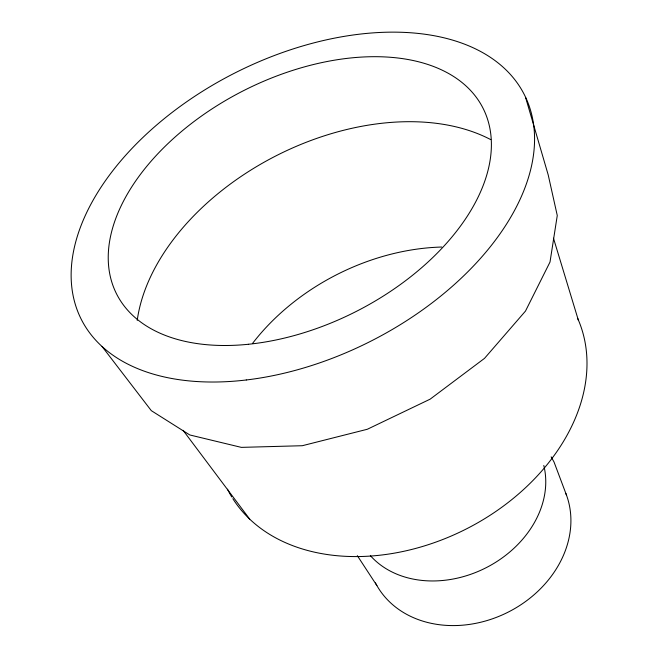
<?xml version="1.0" encoding="UTF-8"?>
<svg xmlns="http://www.w3.org/2000/svg" width="658" height="658" viewBox="0 0 658 658"><rect width="100%" height="100%" fill="white"/><g stroke="black" fill="none" stroke-linecap="round" stroke-linejoin="round"><path stroke-width="0.99" d="M102.064 346.503L151.307 410.658L189.8 434.963L241.338 447.374L302.285 445.721L367.32 429.263L430.143 399.159L484.518 358.355L525.479 311.086L550.014 262.032L557.268 215.52L548.221 174.962L525.627 97.581M183.105 430.34L249.686 519.104M357.327 555.665L376.878 585.562M551.149 456.849L554.044 462.048L566.596 495.425M553.468 238.18L578.382 320.29M137.226 320.347A218.579 143.247 -26.9 0 1 275.784 155.954A218.579 143.247 -26.9 0 1 490.778 139.636M577.675 318.406A194.85 142.696 -26.9 0 1 469.08 527.527A194.85 142.696 -26.9 0 1 232.842 498.69M231.789 496.996A194.85 142.696 -26.9 0 1 227.487 489.198M252.606 343.336A194.85 142.696 -26.9 0 1 441.765 247.03M543.788 465.469A99.588 79.371 -26.9 0 1 486.986 567.27A99.588 79.371 -26.9 0 1 370.38 555.64M565.872 493.5A105.296 86.478 -26.9 0 1 504.76 613.791A105.296 86.478 -26.9 0 1 375.422 582.856M248.387 344.274A205.419 123.934 -26.9 0 0 485.349 113.242A205.419 123.934 -26.9 0 0 165.701 145.763A205.419 123.934 -26.9 0 0 248.387 344.274M246.289 379.979A248.379 150.337 -26.9 0 0 525.734 97.54A248.379 150.337 -26.9 0 0 136.535 143.732A248.379 150.337 -26.9 0 0 246.289 379.979"/></g></svg>
